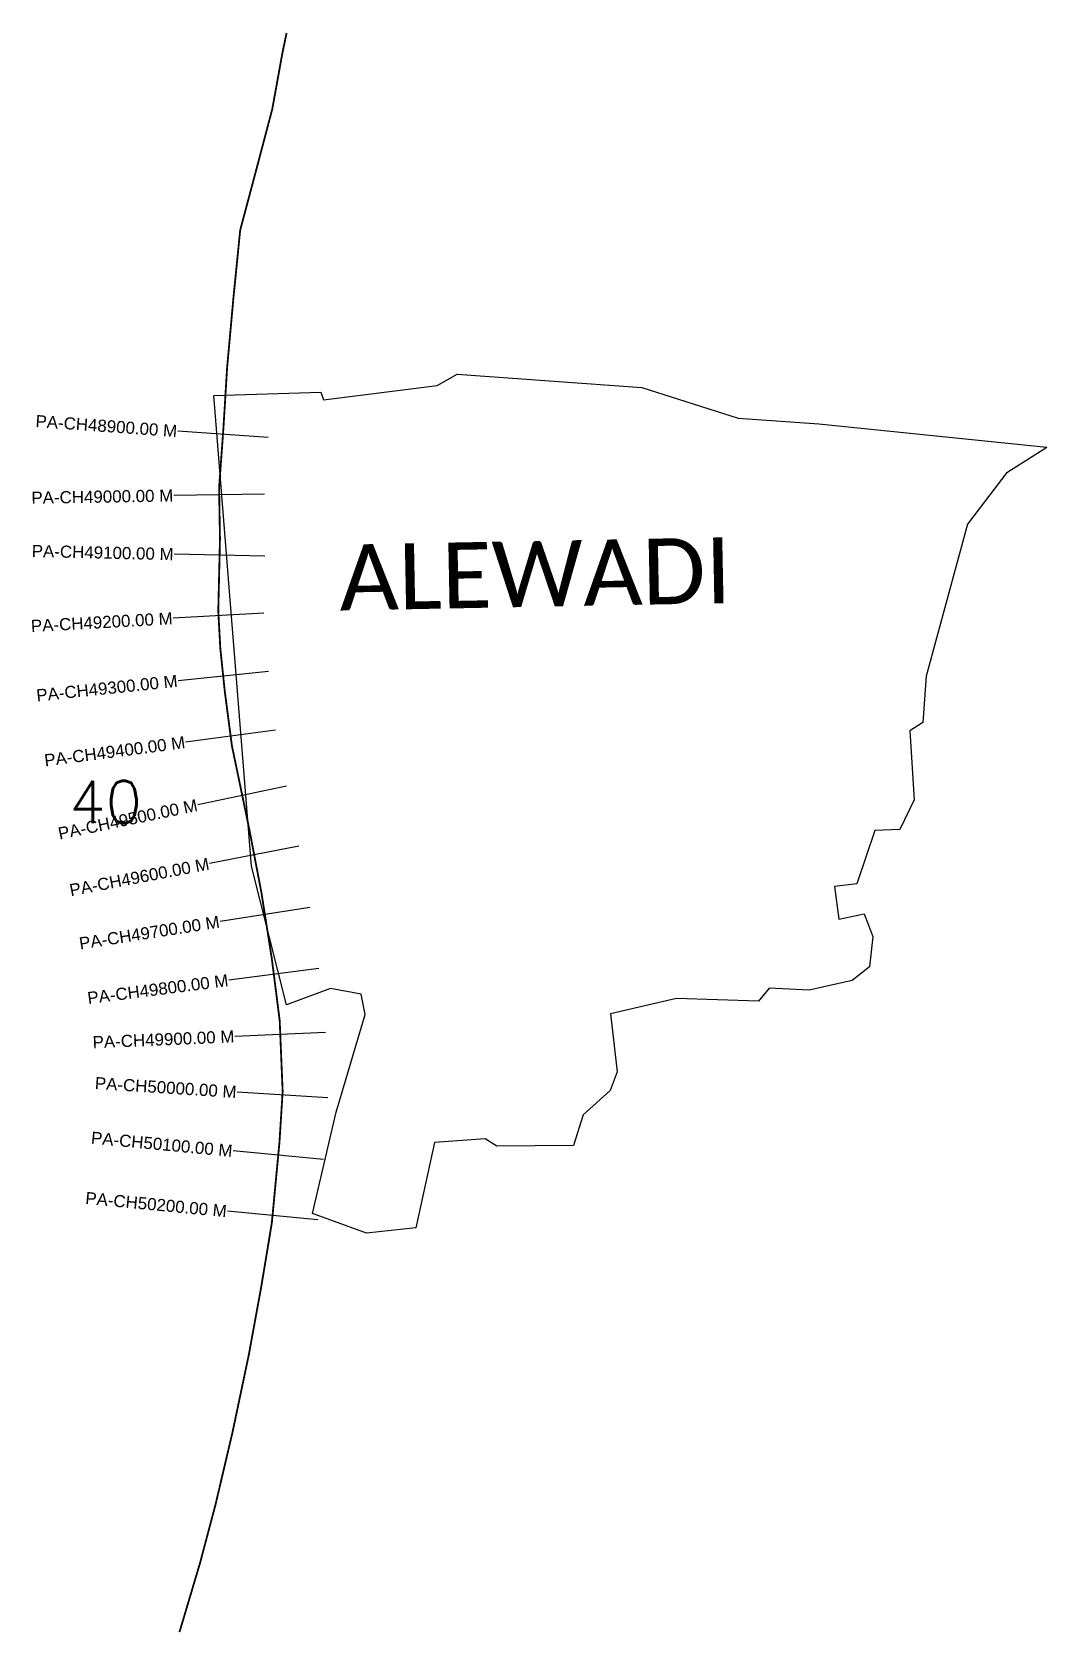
# Model space of a CAD drawing. Header units: metres. Extents: x 257395 to 259073, y 2187030 to 2189675.
import ezdxf
from ezdxf.enums import TextEntityAlignment as Align

# ---------------------------------------------------------------- set-up
doc = ezdxf.new("R2010")
doc.units = ezdxf.units.M
for name, color, linetype in [('CS', 134, 'Continuous'), ('CSMark', 6, 'Continuous'), ('NATURALLY PROTECTED', 3, 'Continuous'), ('village', 3, 'Continuous'), ('VILLAGE NAME', 250, 'Continuous')]:
    doc.layers.add(name, color=color, linetype=linetype)
doc.styles.add('DynamicDimensions', font='arial.ttf')
doc.styles.get("Standard").update_dxf_attribs({"font": 'simplex.shx'})

msp = doc.modelspace()

# ---------------------------------------------------------------- linework, layer by layer
at = {"color": 6, "flags": 128}
msp.add_lwpolyline([(259006.3, 2188947.2), (259072.9, 2188988.8)], dxfattribs=at)
at = {"layer": 'CS'}
for p, q in [((257785.9, 2189004.9), (257636.3, 2189015.6)), ((257779.9, 2188911.6), (257629.9, 2188909.2)), ((257780.4, 2188808.7), (257630.5, 2188812.2)), ((257778.6, 2188714.6), (257628.8, 2188706.4)), ((257786.1, 2188618.6), (257636.9, 2188603.1)), ((257798.1, 2188521.3), (257649.4, 2188501.9)), ((257816.3, 2188428.7), (257669.5, 2188398.2)), ((257836.3, 2188329.6), (257689, 2188301.3)), ((257854.4, 2188228.6), (257706.2, 2188205.4)), ((257869.4, 2188127.7), (257720.7, 2188108.6)), ((257880.7, 2188021.9), (257730.9, 2188015.6)), ((257884.2, 2187914.1), (257734.5, 2187923.6)), ((257877, 2187812), (257727.7, 2187826.2)), ((257867.6, 2187712.5), (257718.3, 2187726.6))]:
    msp.add_line(p, q, dxfattribs=at)
at = {"layer": 'NATURALLY PROTECTED', "const_width": 3, "flags": 128}
msp.add_lwpolyline([(257816.2, 2189673.4), (257809.4, 2189640.8), (257792.5, 2189547.4), (257765.3, 2189444.3), (257739.5, 2189347.5), (257728.2, 2189234), (257717.9, 2189120.3), (257711.8, 2189020.2), (257704.7, 2188921.9), (257706.1, 2188837.4), (257703.3, 2188718.4), (257706.6, 2188657.5), (257714.1, 2188585.1), (257725.8, 2188495.9), (257754.7, 2188357), (257774.6, 2188253.1), (257791.7, 2188144.6), (257804.8, 2188041.9), (257809.7, 2187924.5), (257804.4, 2187840.2), (257791.8, 2187707.2), (257774.1, 2187600.7), (257753.7, 2187489.2), (257726.9, 2187361.8), (257698.4, 2187240.7), (257673.2, 2187145.6), (257639.8, 2187033.4), (257638.9, 2187031.4)], dxfattribs=at)
at = {"layer": 'village', "color": 6}
for points in [[(257898.2, 2187890.3, 0), (257945.8, 2188051.7, 0), (257939.3, 2188085.3, 0), (257888.9, 2188094.4, 0), (257815.9, 2188067.9, 0), (257758, 2188296.5, 0), (257696.2, 2189074.4, 0), (257872.9, 2189079.9, 0), (257877.4, 2189067.3, 0), (258065, 2189090.7, 0), (258098.2, 2189109.8, 0), (258403.1, 2189087.6, 0), (258562.7, 2189036.8, 0), (258696.1, 2189027.4, 0), (259072.9, 2188988.8, 0)], [(259006.3, 2188947.2, 0), (258941.7, 2188861.6, 0), (258873.2, 2188610.9, 0), (258867.6, 2188534, 0), (258846.5, 2188520.6, 0), (258853.5, 2188406.6, 0), (258829.7, 2188357.1, 0), (258788.2, 2188355.6, 0), (258758.4, 2188267.5, 0), (258722, 2188263.1, 0), (258728.9, 2188209.1, 0), (258770.6, 2188218.1, 0), (258785.1, 2188180.8, 0), (258779.6, 2188130.7, 0), (258750.9, 2188107.6, 0), (258679.7, 2188091.8, 0), (258613.5, 2188095.1, 0), (258596.4, 2188073.6, 0), (258460.7, 2188078.1, 0), (258351.5, 2188052.8, 0), (258362.6, 2187957, 0), (258350.9, 2187926.2, 0), (258306.3, 2187886.1, 0), (258290.3, 2187835.1, 0), (258163.9, 2187834, 0), (258144.6, 2187846.2, 0), (258060.6, 2187840.2, 0), (258029.6, 2187699.5, 0), (257948.3, 2187690.3, 0), (257859.1, 2187722.8, 0), (257898.2, 2187890.3, 0)]]:
    msp.add_polyline3d(points, dxfattribs=at)

# ---------------------------------------------------------------- texts
at = {"insert": (257457.1, 2188437.6), "char_height": 70, "attachment_point": 1}
msp.add_mtext_dynamic_manual_height_columns('40', width=95.172, gutter_width=1, heights=[0], dxfattribs=at)
at = {"layer": 'CSMark', "style": 'DynamicDimensions'}
for s, rotation, p in [('PA-CH48900.00 M', 355.9048, (257635.3, 2189015.6)), ('PA-CH49000.00 M', 0.9131, (257628.9, 2188909.2)), ('PA-CH49100.00 M', 358.657, (257629.5, 2188812.2)), ('PA-CH49200.00 M', 3.1225, (257627.8, 2188706.3)), ('PA-CH49300.00 M', 5.9323, (257635.9, 2188603)), ('PA-CH49400.00 M', 7.4318, (257648.4, 2188501.7)), ('PA-CH49500.00 M', 11.7441, (257668.5, 2188398)), ('PA-CH49600.00 M', 10.8828, (257688, 2188301.1)), ('PA-CH49700.00 M', 8.9149, (257705.2, 2188205.2)), ('PA-CH49800.00 M', 7.3044, (257719.7, 2188108.5)), ('PA-CH49900.00 M', 2.3966, (257729.9, 2188015.6)), ('PA-CH50000.00 M', 356.3573, (257733.5, 2187923.7)), ('PA-CH50100.00 M', 354.588, (257726.7, 2187826.3)), ('PA-CH50200.00 M', 354.588, (257717.3, 2187726.7))]:
    msp.add_text(s, height=20, rotation=rotation, dxfattribs=at).set_placement(p, align=Align.MIDDLE_RIGHT)
at = {"layer": 'VILLAGE NAME', "insert": (257902.2, 2188827.8), "char_height": 108.748, "attachment_point": 1, "rotation": 1.1028}
msp.add_mtext_dynamic_manual_height_columns('{\\fCalibri|b0|i0|c0|p34;ALEWADI}', width=726.929, gutter_width=543.7, heights=[0], dxfattribs=at)

doc.saveas('drawing.dxf')
